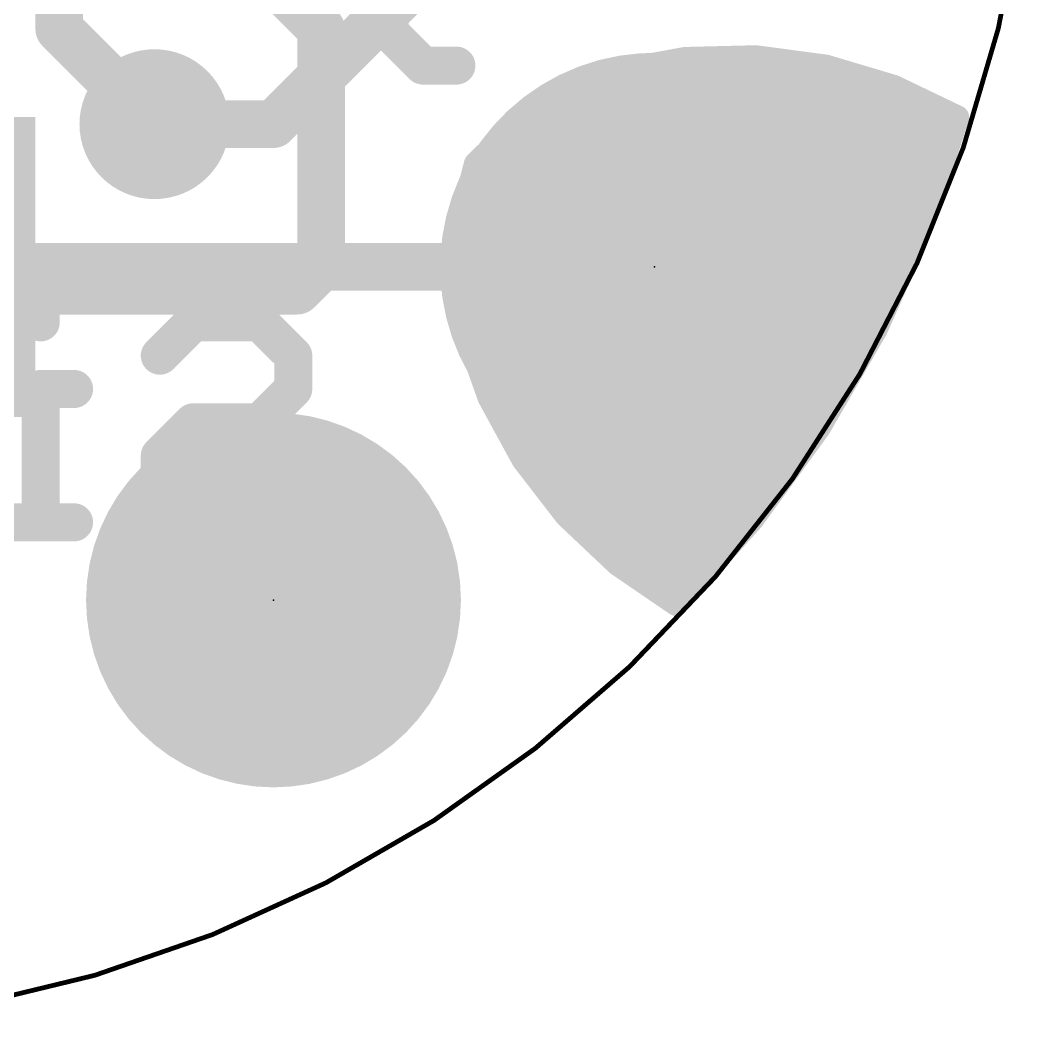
# Model space of a CAD drawing. Extents: x -7 to 7, y -7.1 to 7.
# Drawn here: x 1.57 to 7, y -7 to -1.6 of the extents above; entities that cross this region are included whole.
import ezdxf

# ---------------------------------------------------------------- set-up
doc = ezdxf.new("R2010")
doc.units = 0
for name, color, linetype in [('1', 12, 'CONTINUOUS'), ('16', 132, 'CONTINUOUS'), ('17', 110, 'CONTINUOUS'), ('18', 110, 'CONTINUOUS'), ('20', 53, 'CONTINUOUS'), ('22', 6, 'CONTINUOUS'), ('23', 53, 'CONTINUOUS'), ('29', 253, 'CONTINUOUS')]:
    doc.layers.add(name, color=color, linetype=linetype)

# ---------------------------------------------------------------- blocks, each defined once
blk = doc.blocks.new('PIE')
at = {"const_width": 0.5}
blk.add_lwpolyline([(0, -0.25, 1), (0, 0.25, 1), (0, -0.25)], format="xyb", dxfattribs=at)
blk = doc.blocks.new('RECT')
blk.add_solid([(-0.5, -0.5), (0.5, -0.5), (-0.5, 0.5), (0.5, 0.5)])
blk = doc.blocks.new('ROUNDP')
at = {"const_width": 0.5}
blk.add_lwpolyline([(0, -0.25, 1), (0, 0.25, 1), (0, -0.25)], format="xyb", dxfattribs=at)
blk = doc.blocks.new('ROUNDV')
at = {"const_width": 0.5}
blk.add_lwpolyline([(0, -0.25, 1), (0, 0.25, 1), (0, -0.25)], format="xyb", dxfattribs=at)

msp = doc.modelspace()

# ---------------------------------------------------------------- linework, layer by layer
at = {"layer": '1'}
for points, const_width in [([(1.778, -0.508), (1.778, -1.651)], 0.254), ([(3.175, -1.651), (2.921, -1.397)], 0.254), ([(1.778, -1.651), (2.286, -2.159)], 0.254), ([(3.175, -2.921), (3.175, -1.651)], 0.254), ([(5.1175, -1.8103), (4.7468, -1.8782)], 0.127), ([(5.4944, -1.8012), (5.1175, -1.8103)], 0.127), ([(5.868, -1.8512), (5.4944, -1.8012)], 0.127), ([(6.2292, -1.959), (5.868, -1.8512)], 0.127), ([(4.7468, -1.8782), (4.5375, -1.9635)], 0.127), ([(4.681, -1.905), (6.0483, -1.905)], 0.127), ([(6.569, -2.122), (6.2292, -1.959)], 0.127), ([(4.5375, -1.9635), (4.3411, -2.0755)], 0.127), ([(4.4174, -2.032), (6.3814, -2.032)], 0.127), ([(4.3411, -2.0755), (4.1611, -2.2121)], 0.127), ([(6.3816, -2.6989), (6.569, -2.122)], 0.127), ([(4.231, -2.159), (6.557, -2.159)], 0.127), ([(4.1611, -2.2121), (4.0004, -2.371)], 0.127), ([(4.0863, -2.286), (6.5157, -2.286)], 0.127), ([(4.0004, -2.371), (3.9431, -2.5896)], 0.127), ([(3.9894, -2.413), (6.4745, -2.413)], 0.127), ([(3.9561, -2.54), (6.4332, -2.54)], 0.127), ([(3.9431, -2.5896), (3.9148, -2.8139)], 0.127), ([(3.9333, -2.667), (6.3919, -2.667)], 0.127), ([(6.1348, -3.2531), (6.3816, -2.6989)], 0.127), ([(3.9148, -2.8139), (3.916, -3.0399)], 0.127), ([(3.9173, -2.794), (6.3392, -2.794)], 0.127), ([(3.048, -3.048), (3.175, -2.921)], 0.254), ([(3.9154, -2.921), (6.2827, -2.921)], 0.127), ([(1.204, -3.048), (3.048, -3.048)], 0.254), ([(3.916, -3.0399), (3.9468, -3.2638)], 0.127), ([(3.9172, -3.048), (6.2261, -3.048)], 0.127), ([(3.9346, -3.175), (6.1696, -3.175)], 0.127), ([(3.9468, -3.2638), (4.0733, -3.6189)], 0.127), ([(5.8315, -3.7784), (6.1348, -3.2531)], 0.127), ([(3.9604, -3.302), (6.1066, -3.302)], 0.127), ([(4.0057, -3.429), (6.0333, -3.429)], 0.127), ([(4.0509, -3.556), (5.9599, -3.556)], 0.127), ([(4.0733, -3.6189), (4.2539, -3.9497)], 0.127), ([(4.1083, -3.683), (5.8866, -3.683)], 0.127), ([(5.4749, -4.2692), (5.8315, -3.7784)], 0.127), ([(4.1776, -3.81), (5.8086, -3.81)], 0.127), ([(4.2469, -3.937), (5.7163, -3.937)], 0.127), ([(4.2539, -3.9497), (4.484, -4.2483)], 0.127), ([(4.342, -4.064), (5.624, -4.064)], 0.127), ([(4.4398, -4.191), (5.5318, -4.191)], 0.127), ([(4.484, -4.2483), (4.7579, -4.5072)], 0.127), ([(5.069, -4.72), (5.4749, -4.2692)], 0.127), ([(4.5577, -4.318), (5.431, -4.318)], 0.127), ([(4.6921, -4.445), (5.3167, -4.445)], 0.127), ([(4.7579, -4.5072), (5.069, -4.72)], 0.127), ([(4.8527, -4.572), (5.2023, -4.572)], 0.127), ([(5.0383, -4.699), (5.088, -4.699)], 0.127)]:
    msp.add_lwpolyline(points, dxfattribs=dict(at, const_width=const_width))
for points, const_width in [([(1.8229, -1.6061, 1), (1.7331, -1.6959)], 0.127), ([(3.2385, -1.651, 1), (3.1115, -1.651)], 0.127), ([(3.1301, -1.6959, 1), (3.2199, -1.6061)], 0.127), ([(1.7145, -1.651, 1), (1.8415, -1.651)], 0.127), ([(5.1168, -1.7785, 1), (5.1183, -1.842)], 0.0635), ([(5.1233, -1.8415, 1), (5.1118, -1.779)], 0.0635), ([(5.4986, -1.7697, 1), (5.4902, -1.8327)], 0.0635), ([(5.4951, -1.8329, 1), (5.4936, -1.7694)], 0.0635), ([(5.877, -1.8207, 1), (5.8589, -1.8816)], 0.0635), ([(5.8638, -1.8826, 1), (5.8722, -1.8197)], 0.0635), ([(4.681, -1.8733, 1), (4.681, -1.9367)], 0.0635), ([(4.7411, -1.8469, 1), (4.7525, -1.9094)], 0.0635), ([(4.7588, -1.9076, 1), (4.7348, -1.8488)], 0.0635), ([(6.0483, -1.9367, 1), (6.0483, -1.8733)], 0.0635), ([(6.2429, -1.9303, 1), (6.2154, -1.9876)], 0.0635), ([(6.2201, -1.9894, 1), (6.2382, -1.9286)], 0.0635), ([(4.5255, -1.9341, 1), (4.5495, -1.9929)], 0.0635), ([(4.5532, -1.9911, 1), (4.5218, -1.9359)], 0.0635), ([(4.4174, -2.0002, 1), (4.4174, -2.0638)], 0.0635), ([(6.3814, -2.0638, 1), (6.3814, -2.0002)], 0.0635), ([(2.2411, -2.2039, 1), (2.3309, -2.1141)], 0.127), ([(4.3254, -2.0479, 1), (4.3569, -2.103)], 0.0635), ([(4.3603, -2.1007, 1), (4.3219, -2.0502)], 0.0635), ([(6.5992, -2.1318, 1), (6.5388, -2.1121)], 0.0635), ([(6.5553, -2.1506, 1), (6.5828, -2.0933)], 0.0635), ([(4.231, -2.1273, 1), (4.231, -2.1908)], 0.0635), ([(6.557, -2.1908, 1), (6.557, -2.1273)], 0.0635), ([(4.1419, -2.1868, 1), (4.1803, -2.2374)], 0.0635), ([(4.1834, -2.2346, 1), (4.1387, -2.1895)], 0.0635), ([(4.0863, -2.2542, 1), (4.0863, -2.3178)], 0.0635), ([(6.5157, -2.3178, 1), (6.5157, -2.2542)], 0.0635), ([(3.978, -2.3484, 1), (4.0227, -2.3936)], 0.0635), ([(4.0311, -2.379, 1), (3.9697, -2.3629)], 0.0635), ([(3.9894, -2.3813, 1), (3.9894, -2.4448)], 0.0635), ([(6.4745, -2.4448, 1), (6.4745, -2.3813)], 0.0635), ([(3.9561, -2.5082, 1), (3.9561, -2.5718)], 0.0635), ([(6.4332, -2.5718, 1), (6.4332, -2.5082)], 0.0635), ([(3.9124, -2.5816, 1), (3.9738, -2.5977)], 0.0635), ([(3.9746, -2.5936, 1), (3.9116, -2.5857)], 0.0635), ([(3.9333, -2.6353, 1), (3.9333, -2.6988)], 0.0635), ([(6.3919, -2.6988, 1), (6.3919, -2.6353)], 0.0635), ([(6.3514, -2.6891, 1), (6.4118, -2.7087)], 0.0635), ([(6.4106, -2.7118, 1), (6.3526, -2.686)], 0.0635), ([(3.9466, -2.8137, 1), (3.8831, -2.8141)], 0.0635), ([(3.9173, -2.7622, 1), (3.9173, -2.8258)], 0.0635), ([(6.3392, -2.8258, 1), (6.3392, -2.7622)], 0.0635), ([(3.2199, -2.9659, 1), (3.1301, -2.8761)], 0.127), ([(3.8833, -2.8099, 1), (3.9463, -2.8179)], 0.0635), ([(3.1115, -2.921, 1), (3.2385, -2.921)], 0.127), ([(3.9154, -2.8893, 1), (3.9154, -2.9528)], 0.0635), ([(6.2827, -2.9528, 1), (6.2827, -2.8893)], 0.0635), ([(3.048, -3.1115, 1), (3.048, -2.9845)], 0.127), ([(3.0031, -3.0031, 1), (3.0929, -3.0929)], 0.127), ([(3.9475, -3.0356, 1), (3.8846, -3.0442)], 0.0635), ([(3.9172, -3.0162, 1), (3.9172, -3.0798)], 0.0635), ([(6.2261, -3.0798, 1), (6.2261, -3.0162)], 0.0635), ([(3.8843, -3.0401, 1), (3.9478, -3.0397)], 0.0635), ([(3.9346, -3.1433, 1), (3.9346, -3.2068)], 0.0635), ([(6.1696, -3.2068, 1), (6.1696, -3.1433)], 0.0635), ([(3.9767, -3.2532, 1), (3.9169, -3.2745)], 0.0635), ([(6.1623, -3.269, 1), (6.1073, -3.2372)], 0.0635), ([(3.9153, -3.2681, 1), (3.9782, -3.2595)], 0.0635), ([(3.9604, -3.2702, 1), (3.9604, -3.3338)], 0.0635), ([(6.1058, -3.2402, 1), (6.1638, -3.266)], 0.0635), ([(6.1066, -3.3338, 1), (6.1066, -3.2702)], 0.0635), ([(4.0057, -3.3973, 1), (4.0057, -3.4608)], 0.0635), ([(6.0333, -3.4608, 1), (6.0333, -3.3973)], 0.0635), ([(4.0509, -3.5242, 1), (4.0509, -3.5878)], 0.0635), ([(5.9599, -3.5878, 1), (5.9599, -3.5242)], 0.0635), ([(4.1012, -3.6037, 1), (4.0455, -3.6341)], 0.0635), ([(4.0434, -3.6295, 1), (4.1033, -3.6082)], 0.0635), ([(4.1083, -3.6513, 1), (4.1083, -3.7148)], 0.0635), ([(5.8866, -3.7148, 1), (5.8866, -3.6513)], 0.0635), ([(5.804, -3.7626, 1), (5.859, -3.7943)], 0.0635), ([(5.8572, -3.7971, 1), (5.8058, -3.7598)], 0.0635), ([(4.1776, -3.7782, 1), (4.1776, -3.8418)], 0.0635), ([(5.8086, -3.8418, 1), (5.8086, -3.7782)], 0.0635), ([(4.2469, -3.9053, 1), (4.2469, -3.9688)], 0.0635), ([(4.279, -3.9304, 1), (4.2287, -3.9691)], 0.0635), ([(4.226, -3.9649, 1), (4.2818, -3.9345)], 0.0635), ([(5.7163, -3.9688, 1), (5.7163, -3.9053)], 0.0635), ([(4.342, -4.0323, 1), (4.342, -4.0957)], 0.0635), ([(5.624, -4.0957, 1), (5.624, -4.0323)], 0.0635), ([(4.4398, -4.1593, 1), (4.4398, -4.2227)], 0.0635), ([(5.5318, -4.2227, 1), (5.5318, -4.1593)], 0.0635), ([(4.5058, -4.2252, 1), (4.4622, -4.2714)], 0.0635), ([(4.4588, -4.2677, 1), (4.5091, -4.2289)], 0.0635), ([(5.4493, -4.2506, 1), (5.5006, -4.2879)], 0.0635), ([(5.4985, -4.2905, 1), (5.4513, -4.248)], 0.0635), ([(4.5577, -4.2863, 1), (4.5577, -4.3498)], 0.0635), ([(5.431, -4.3498, 1), (5.431, -4.2863)], 0.0635), ([(4.6921, -4.4133, 1), (4.6921, -4.4768)], 0.0635), ([(5.3167, -4.4768, 1), (5.3167, -4.4133)], 0.0635), ([(4.7759, -4.481, 1), (4.74, -4.5334)], 0.0635), ([(4.7361, -4.5303, 1), (4.7797, -4.4841)], 0.0635), ([(4.8527, -4.5403, 1), (4.8527, -4.6037)], 0.0635), ([(5.2023, -4.6037, 1), (5.2023, -4.5403)], 0.0635), ([(5.0383, -4.6673, 1), (5.0383, -4.7307)], 0.0635), ([(5.0454, -4.6988, 1), (5.0926, -4.7413)], 0.0635), ([(5.0511, -4.7462, 1), (5.087, -4.6938)], 0.0635), ([(5.088, -4.7307, 1), (5.088, -4.6673)], 0.0635)]:
    msp.add_lwpolyline(points, format="xyb", dxfattribs=dict(at, const_width=const_width))
at = {"layer": '16'}
for points, const_width in [([(2.921, -2.159), (3.937, -1.143)], 0.254), ([(5.1175, -1.8103), (4.7468, -1.8782)], 0.127), ([(5.4944, -1.8012), (5.1175, -1.8103)], 0.127), ([(5.868, -1.8512), (5.4944, -1.8012)], 0.127), ([(6.2292, -1.959), (5.868, -1.8512)], 0.127), ([(4.7468, -1.8782), (4.5375, -1.9635)], 0.127), ([(4.681, -1.905), (6.0483, -1.905)], 0.127), ([(6.569, -2.122), (6.2292, -1.959)], 0.127), ([(4.5375, -1.9635), (4.3411, -2.0755)], 0.127), ([(4.4174, -2.032), (6.3814, -2.032)], 0.127), ([(2.286, -2.159), (2.921, -2.159)], 0.254), ([(4.3411, -2.0755), (4.1611, -2.2121)], 0.127), ([(6.3816, -2.6989), (6.569, -2.122)], 0.127), ([(4.231, -2.159), (6.557, -2.159)], 0.127), ([(4.1611, -2.2121), (4.0004, -2.371)], 0.127), ([(4.0863, -2.286), (6.5157, -2.286)], 0.127), ([(4.0004, -2.371), (3.9431, -2.5896)], 0.127), ([(3.9894, -2.413), (6.4745, -2.413)], 0.127), ([(3.9561, -2.54), (6.4332, -2.54)], 0.127), ([(3.9431, -2.5896), (3.9148, -2.8139)], 0.127), ([(3.9333, -2.667), (6.3919, -2.667)], 0.127), ([(6.1348, -3.2531), (6.3816, -2.6989)], 0.127), ([(3.9148, -2.8139), (3.916, -3.0399)], 0.127), ([(3.9173, -2.794), (6.3392, -2.794)], 0.127), ([(-4.953, -2.921), (4.953, -2.921)], 0.254), ([(3.9154, -2.921), (6.2827, -2.921)], 0.127), ([(3.916, -3.0399), (3.9468, -3.2638)], 0.127), ([(3.9172, -3.048), (6.2261, -3.048)], 0.127), ([(3.9346, -3.175), (6.1696, -3.175)], 0.127), ([(3.9468, -3.2638), (4.0733, -3.6189)], 0.127), ([(5.8315, -3.7784), (6.1348, -3.2531)], 0.127), ([(3.9604, -3.302), (6.1066, -3.302)], 0.127), ([(4.0057, -3.429), (6.0333, -3.429)], 0.127), ([(4.0509, -3.556), (5.9599, -3.556)], 0.127), ([(4.0733, -3.6189), (4.2539, -3.9497)], 0.127), ([(4.1083, -3.683), (5.8866, -3.683)], 0.127), ([(5.4749, -4.2692), (5.8315, -3.7784)], 0.127), ([(4.1776, -3.81), (5.8086, -3.81)], 0.127), ([(4.2469, -3.937), (5.7163, -3.937)], 0.127), ([(4.2539, -3.9497), (4.484, -4.2483)], 0.127), ([(4.342, -4.064), (5.624, -4.064)], 0.127), ([(4.4398, -4.191), (5.5318, -4.191)], 0.127), ([(4.484, -4.2483), (4.7579, -4.5072)], 0.127), ([(5.069, -4.72), (5.4749, -4.2692)], 0.127), ([(4.5577, -4.318), (5.431, -4.318)], 0.127), ([(4.6921, -4.445), (5.3167, -4.445)], 0.127), ([(4.7579, -4.5072), (5.069, -4.72)], 0.127), ([(4.8527, -4.572), (5.2023, -4.572)], 0.127), ([(5.0383, -4.699), (5.088, -4.699)], 0.127)]:
    msp.add_lwpolyline(points, dxfattribs=dict(at, const_width=const_width))
for points, const_width in [([(5.1168, -1.7785, 1), (5.1183, -1.842)], 0.0635), ([(5.1233, -1.8415, 1), (5.1118, -1.779)], 0.0635), ([(5.4986, -1.7697, 1), (5.4902, -1.8327)], 0.0635), ([(5.4951, -1.8329, 1), (5.4936, -1.7694)], 0.0635), ([(5.877, -1.8207, 1), (5.8589, -1.8816)], 0.0635), ([(5.8638, -1.8826, 1), (5.8722, -1.8197)], 0.0635), ([(4.681, -1.8733, 1), (4.681, -1.9367)], 0.0635), ([(4.7411, -1.8469, 1), (4.7525, -1.9094)], 0.0635), ([(4.7588, -1.9076, 1), (4.7348, -1.8488)], 0.0635), ([(6.0483, -1.9367, 1), (6.0483, -1.8733)], 0.0635), ([(6.2429, -1.9303, 1), (6.2154, -1.9876)], 0.0635), ([(6.2201, -1.9894, 1), (6.2382, -1.9286)], 0.0635), ([(4.5255, -1.9341, 1), (4.5495, -1.9929)], 0.0635), ([(4.5532, -1.9911, 1), (4.5218, -1.9359)], 0.0635), ([(4.4174, -2.0002, 1), (4.4174, -2.0638)], 0.0635), ([(6.3814, -2.0638, 1), (6.3814, -2.0002)], 0.0635), ([(2.286, -2.0955, 1), (2.286, -2.2225)], 0.127), ([(2.8761, -2.1141, 1), (2.9659, -2.2039)], 0.127), ([(2.921, -2.2225, 1), (2.921, -2.0955)], 0.127), ([(4.3254, -2.0479, 1), (4.3569, -2.103)], 0.0635), ([(4.3603, -2.1007, 1), (4.3219, -2.0502)], 0.0635), ([(6.5992, -2.1318, 1), (6.5388, -2.1121)], 0.0635), ([(6.5553, -2.1506, 1), (6.5828, -2.0933)], 0.0635), ([(4.231, -2.1273, 1), (4.231, -2.1908)], 0.0635), ([(6.557, -2.1908, 1), (6.557, -2.1273)], 0.0635), ([(4.1419, -2.1868, 1), (4.1803, -2.2374)], 0.0635), ([(4.1834, -2.2346, 1), (4.1387, -2.1895)], 0.0635), ([(4.0863, -2.2542, 1), (4.0863, -2.3178)], 0.0635), ([(6.5157, -2.3178, 1), (6.5157, -2.2542)], 0.0635), ([(3.978, -2.3484, 1), (4.0227, -2.3936)], 0.0635), ([(4.0311, -2.379, 1), (3.9697, -2.3629)], 0.0635), ([(3.9894, -2.3813, 1), (3.9894, -2.4448)], 0.0635), ([(6.4745, -2.4448, 1), (6.4745, -2.3813)], 0.0635), ([(3.9561, -2.5082, 1), (3.9561, -2.5718)], 0.0635), ([(6.4332, -2.5718, 1), (6.4332, -2.5082)], 0.0635), ([(3.9124, -2.5816, 1), (3.9738, -2.5977)], 0.0635), ([(3.9746, -2.5936, 1), (3.9116, -2.5857)], 0.0635), ([(3.9333, -2.6353, 1), (3.9333, -2.6988)], 0.0635), ([(6.3919, -2.6988, 1), (6.3919, -2.6353)], 0.0635), ([(6.3514, -2.6891, 1), (6.4118, -2.7087)], 0.0635), ([(6.4106, -2.7118, 1), (6.3526, -2.686)], 0.0635), ([(3.9466, -2.8137, 1), (3.8831, -2.8141)], 0.0635), ([(3.9173, -2.7622, 1), (3.9173, -2.8258)], 0.0635), ([(6.3392, -2.8258, 1), (6.3392, -2.7622)], 0.0635), ([(3.8833, -2.8099, 1), (3.9463, -2.8179)], 0.0635), ([(4.953, -2.9845, 1), (4.953, -2.8575)], 0.127), ([(3.9154, -2.8893, 1), (3.9154, -2.9528)], 0.0635), ([(6.2827, -2.9528, 1), (6.2827, -2.8893)], 0.0635), ([(3.9475, -3.0356, 1), (3.8846, -3.0442)], 0.0635), ([(3.9172, -3.0162, 1), (3.9172, -3.0798)], 0.0635), ([(6.2261, -3.0798, 1), (6.2261, -3.0162)], 0.0635), ([(3.8843, -3.0401, 1), (3.9478, -3.0397)], 0.0635), ([(3.9346, -3.1433, 1), (3.9346, -3.2068)], 0.0635), ([(6.1696, -3.2068, 1), (6.1696, -3.1433)], 0.0635), ([(3.9767, -3.2532, 1), (3.9169, -3.2745)], 0.0635), ([(6.1623, -3.269, 1), (6.1073, -3.2372)], 0.0635), ([(3.9153, -3.2681, 1), (3.9782, -3.2595)], 0.0635), ([(3.9604, -3.2702, 1), (3.9604, -3.3338)], 0.0635), ([(6.1058, -3.2402, 1), (6.1638, -3.266)], 0.0635), ([(6.1066, -3.3338, 1), (6.1066, -3.2702)], 0.0635), ([(4.0057, -3.3973, 1), (4.0057, -3.4608)], 0.0635), ([(6.0333, -3.4608, 1), (6.0333, -3.3973)], 0.0635), ([(4.0509, -3.5242, 1), (4.0509, -3.5878)], 0.0635), ([(5.9599, -3.5878, 1), (5.9599, -3.5242)], 0.0635), ([(4.1012, -3.6037, 1), (4.0455, -3.6341)], 0.0635), ([(4.0434, -3.6295, 1), (4.1033, -3.6082)], 0.0635), ([(4.1083, -3.6513, 1), (4.1083, -3.7148)], 0.0635), ([(5.8866, -3.7148, 1), (5.8866, -3.6513)], 0.0635), ([(5.804, -3.7626, 1), (5.859, -3.7943)], 0.0635), ([(5.8572, -3.7971, 1), (5.8058, -3.7598)], 0.0635), ([(4.1776, -3.7782, 1), (4.1776, -3.8418)], 0.0635), ([(5.8086, -3.8418, 1), (5.8086, -3.7782)], 0.0635), ([(4.2469, -3.9053, 1), (4.2469, -3.9688)], 0.0635), ([(4.279, -3.9304, 1), (4.2287, -3.9691)], 0.0635), ([(4.226, -3.9649, 1), (4.2818, -3.9345)], 0.0635), ([(5.7163, -3.9688, 1), (5.7163, -3.9053)], 0.0635), ([(4.342, -4.0323, 1), (4.342, -4.0957)], 0.0635), ([(5.624, -4.0957, 1), (5.624, -4.0323)], 0.0635), ([(4.4398, -4.1593, 1), (4.4398, -4.2227)], 0.0635), ([(5.5318, -4.2227, 1), (5.5318, -4.1593)], 0.0635), ([(4.5058, -4.2252, 1), (4.4622, -4.2714)], 0.0635), ([(4.4588, -4.2677, 1), (4.5091, -4.2289)], 0.0635), ([(5.4493, -4.2506, 1), (5.5006, -4.2879)], 0.0635), ([(5.4985, -4.2905, 1), (5.4513, -4.248)], 0.0635), ([(4.5577, -4.2863, 1), (4.5577, -4.3498)], 0.0635), ([(5.431, -4.3498, 1), (5.431, -4.2863)], 0.0635), ([(4.6921, -4.4133, 1), (4.6921, -4.4768)], 0.0635), ([(5.3167, -4.4768, 1), (5.3167, -4.4133)], 0.0635), ([(4.7759, -4.481, 1), (4.74, -4.5334)], 0.0635), ([(4.7361, -4.5303, 1), (4.7797, -4.4841)], 0.0635), ([(4.8527, -4.5403, 1), (4.8527, -4.6037)], 0.0635), ([(5.2023, -4.6037, 1), (5.2023, -4.5403)], 0.0635), ([(5.0383, -4.6673, 1), (5.0383, -4.7307)], 0.0635), ([(5.0454, -4.6988, 1), (5.0926, -4.7413)], 0.0635), ([(5.0511, -4.7462, 1), (5.087, -4.6938)], 0.0635), ([(5.088, -4.7307, 1), (5.088, -4.6673)], 0.0635)]:
    msp.add_lwpolyline(points, format="xyb", dxfattribs=dict(at, const_width=const_width))
at = {"layer": '20', "const_width": 0.0254}
msp.add_lwpolyline([(0, -6.985, 1), (0, 6.985, 1), (0, -6.985)], format="xyb", dxfattribs=at)
at = {"layer": '22', "const_width": 0.2032}
for points in [[(3.5406, -1.6683), (3.5406, -0.7786)], [(3.7186, -1.8463), (3.5406, -1.6683)], [(3.8965, -1.8463), (3.7186, -1.8463)], [(1.6791, -3.0387), (1.6791, -3.2167)], [(2.3146, -3.3946), (2.4925, -3.2167)], [(2.4925, -3.2167), (2.8485, -3.2167)], [(2.8485, -3.2167), (3.0264, -3.3946)], [(3.0264, -3.3946), (3.0264, -3.5726)], [(1.857, -3.5726), (1.6791, -3.5726)], [(1.6791, -3.5726), (1.6791, -4.2844)], [(3.0264, -3.5726), (2.8485, -3.7505)], [(2.4925, -3.7505), (2.3146, -3.9285)], [(2.8485, -3.7505), (2.4925, -3.7505)], [(2.3146, -3.9285), (2.3146, -4.1065)], [(2.3146, -4.1065), (2.4925, -4.2844)], [(2.8485, -4.2844), (3.0264, -4.1065)], [(1.857, -4.2844), (1.5011, -4.2844)], [(2.4925, -4.2844), (2.8485, -4.2844)]]:
    msp.add_lwpolyline(points, dxfattribs=at)
at = {"layer": '22', "const_width": 0.1016}
for points in [[(3.5765, -1.6324, 1), (3.5047, -1.7043)], [(3.4898, -1.6683, 1), (3.5914, -1.6683)], [(3.7186, -1.7955, 1), (3.7186, -1.8971)], [(3.6826, -1.8822, 1), (3.7545, -1.8104)], [(3.8965, -1.8971, 1), (3.8965, -1.7955)], [(1.7299, -3.0387, 1), (1.6283, -3.0387)], [(2.4925, -3.1659, 1), (2.4925, -3.2675)], [(2.5285, -3.2526, 1), (2.4566, -3.1808)], [(2.8844, -3.1808, 1), (2.8125, -3.2526)], [(2.8485, -3.2675, 1), (2.8485, -3.1659)], [(1.6283, -3.2167, 1), (1.7299, -3.2167)], [(2.2787, -3.3587, 1), (2.3505, -3.4306)], [(3.0772, -3.3946, 1), (2.9756, -3.3946)], [(2.9905, -3.4306, 1), (3.0623, -3.3587)], [(1.6791, -3.5218, 1), (1.6791, -3.6234)], [(1.7299, -3.5726, 1), (1.6283, -3.5726)], [(1.857, -3.6234, 1), (1.857, -3.5218)], [(3.0623, -3.6085, 1), (2.9905, -3.5367)], [(2.9756, -3.5726, 1), (3.0772, -3.5726)], [(2.4925, -3.6997, 1), (2.4925, -3.8013)], [(2.5285, -3.7865, 1), (2.4566, -3.7146)], [(2.8125, -3.7146, 1), (2.8844, -3.7865)], [(2.8485, -3.8013, 1), (2.8485, -3.6997)], [(2.3654, -3.9285, 1), (2.2638, -3.9285)], [(2.2787, -3.8926, 1), (2.3505, -3.9644)], [(2.3505, -4.0705, 1), (2.2787, -4.1424)], [(3.0623, -4.1424, 1), (2.9905, -4.0705)], [(2.2638, -4.1065, 1), (2.3654, -4.1065)], [(1.857, -4.3352, 1), (1.857, -4.2336)], [(2.4925, -4.2336, 1), (2.4925, -4.3352)], [(2.4566, -4.3203, 1), (2.5285, -4.2485)], [(2.8125, -4.2485, 1), (2.8844, -4.3203)], [(2.8485, -4.3352, 1), (2.8485, -4.2336)], [(1.6283, -4.2844, 1), (1.7299, -4.2844)]]:
    msp.add_lwpolyline(points, format="xyb", dxfattribs=at)
at = {"layer": '23'}
for p in [(4.953, -2.921), (2.921, -4.699)]:
    msp.add_point(p, dxfattribs=at)
at = {"layer": '29', "const_width": 0.127}
for points in [[(5.1175, -1.8103), (4.7468, -1.8782)], [(5.4944, -1.8012), (5.1175, -1.8103)], [(5.868, -1.8512), (5.4944, -1.8012)], [(6.2292, -1.959), (5.868, -1.8512)], [(4.7468, -1.8782), (4.5375, -1.9635)], [(4.681, -1.905), (6.0483, -1.905)], [(6.569, -2.122), (6.2292, -1.959)], [(4.5375, -1.9635), (4.3411, -2.0755)], [(4.4174, -2.032), (6.3814, -2.032)], [(4.3411, -2.0755), (4.1611, -2.2121)], [(6.3816, -2.6989), (6.569, -2.122)], [(4.231, -2.159), (6.557, -2.159)], [(4.1611, -2.2121), (4.0004, -2.371)], [(4.0863, -2.286), (6.5157, -2.286)], [(4.0004, -2.371), (3.9431, -2.5896)], [(3.9894, -2.413), (6.4745, -2.413)], [(3.9561, -2.54), (6.4332, -2.54)], [(3.9431, -2.5896), (3.9148, -2.8139)], [(3.9333, -2.667), (6.3919, -2.667)], [(6.1348, -3.2531), (6.3816, -2.6989)], [(3.9148, -2.8139), (3.916, -3.0399)], [(3.9173, -2.794), (6.3392, -2.794)], [(3.9154, -2.921), (6.2827, -2.921)], [(3.916, -3.0399), (3.9468, -3.2638)], [(3.9172, -3.048), (6.2261, -3.048)], [(3.9346, -3.175), (6.1696, -3.175)], [(3.9468, -3.2638), (4.0733, -3.6189)], [(5.8315, -3.7784), (6.1348, -3.2531)], [(3.9604, -3.302), (6.1066, -3.302)], [(4.0057, -3.429), (6.0333, -3.429)], [(4.0509, -3.556), (5.9599, -3.556)], [(4.0733, -3.6189), (4.2539, -3.9497)], [(4.1083, -3.683), (5.8866, -3.683)], [(5.4749, -4.2692), (5.8315, -3.7784)], [(4.1776, -3.81), (5.8086, -3.81)], [(4.2469, -3.937), (5.7163, -3.937)], [(4.2539, -3.9497), (4.484, -4.2483)], [(4.342, -4.064), (5.624, -4.064)], [(4.4398, -4.191), (5.5318, -4.191)], [(4.484, -4.2483), (4.7579, -4.5072)], [(5.069, -4.72), (5.4749, -4.2692)], [(4.5577, -4.318), (5.431, -4.318)], [(4.6921, -4.445), (5.3167, -4.445)], [(4.7579, -4.5072), (5.069, -4.72)], [(4.8527, -4.572), (5.2023, -4.572)], [(5.0383, -4.699), (5.088, -4.699)]]:
    msp.add_lwpolyline(points, dxfattribs=at)
at = {"layer": '29'}
for points, const_width in [([(5.1168, -1.7785, 1), (5.1183, -1.842)], 0.0635), ([(5.1233, -1.8415, 1), (5.1118, -1.779)], 0.0635), ([(5.4986, -1.7697, 1), (5.4902, -1.8327)], 0.0635), ([(5.4951, -1.8329, 1), (5.4936, -1.7694)], 0.0635), ([(5.877, -1.8207, 1), (5.8589, -1.8816)], 0.0635), ([(5.8638, -1.8826, 1), (5.8722, -1.8197)], 0.0635), ([(4.681, -1.8733, 1), (4.681, -1.9367)], 0.0635), ([(4.7411, -1.8469, 1), (4.7525, -1.9094)], 0.0635), ([(4.7588, -1.9076, 1), (4.7348, -1.8488)], 0.0635), ([(6.0483, -1.9367, 1), (6.0483, -1.8733)], 0.0635), ([(6.2429, -1.9303, 1), (6.2154, -1.9876)], 0.0635), ([(6.2201, -1.9894, 1), (6.2382, -1.9286)], 0.0635), ([(4.5255, -1.9341, 1), (4.5495, -1.9929)], 0.0635), ([(4.5532, -1.9911, 1), (4.5218, -1.9359)], 0.0635), ([(4.4174, -2.0002, 1), (4.4174, -2.0638)], 0.0635), ([(6.3814, -2.0638, 1), (6.3814, -2.0002)], 0.0635), ([(4.3254, -2.0479, 1), (4.3569, -2.103)], 0.0635), ([(4.3603, -2.1007, 1), (4.3219, -2.0502)], 0.0635), ([(6.5992, -2.1318, 1), (6.5388, -2.1121)], 0.0635), ([(6.5553, -2.1506, 1), (6.5828, -2.0933)], 0.0635), ([(4.231, -2.1273, 1), (4.231, -2.1908)], 0.0635), ([(6.557, -2.1908, 1), (6.557, -2.1273)], 0.0635), ([(4.1419, -2.1868, 1), (4.1803, -2.2374)], 0.0635), ([(4.1834, -2.2346, 1), (4.1387, -2.1895)], 0.0635), ([(4.0863, -2.2542, 1), (4.0863, -2.3178)], 0.0635), ([(6.5157, -2.3178, 1), (6.5157, -2.2542)], 0.0635), ([(3.978, -2.3484, 1), (4.0227, -2.3936)], 0.0635), ([(4.0311, -2.379, 1), (3.9697, -2.3629)], 0.0635), ([(3.9894, -2.3813, 1), (3.9894, -2.4448)], 0.0635), ([(6.4745, -2.4448, 1), (6.4745, -2.3813)], 0.0635), ([(3.9561, -2.5082, 1), (3.9561, -2.5718)], 0.0635), ([(6.4332, -2.5718, 1), (6.4332, -2.5082)], 0.0635), ([(3.9124, -2.5816, 1), (3.9738, -2.5977)], 0.0635), ([(3.9746, -2.5936, 1), (3.9116, -2.5857)], 0.0635), ([(3.9333, -2.6353, 1), (3.9333, -2.6988)], 0.0635), ([(6.3919, -2.6988, 1), (6.3919, -2.6353)], 0.0635), ([(6.3514, -2.6891, 1), (6.4118, -2.7087)], 0.0635), ([(6.4106, -2.7118, 1), (6.3526, -2.686)], 0.0635), ([(3.9466, -2.8137, 1), (3.8831, -2.8141)], 0.0635), ([(3.9173, -2.7622, 1), (3.9173, -2.8258)], 0.0635), ([(6.3392, -2.8258, 1), (6.3392, -2.7622)], 0.0635), ([(3.8833, -2.8099, 1), (3.9463, -2.8179)], 0.0635), ([(3.9154, -2.8893, 1), (3.9154, -2.9528)], 0.0635), ([(6.2827, -2.9528, 1), (6.2827, -2.8893)], 0.0635), ([(3.9475, -3.0356, 1), (3.8846, -3.0442)], 0.0635), ([(3.9172, -3.0162, 1), (3.9172, -3.0798)], 0.0635), ([(6.2261, -3.0798, 1), (6.2261, -3.0162)], 0.0635), ([(3.8843, -3.0401, 1), (3.9478, -3.0397)], 0.0635), ([(3.9346, -3.1433, 1), (3.9346, -3.2068)], 0.0635), ([(6.1696, -3.2068, 1), (6.1696, -3.1433)], 0.0635), ([(3.9767, -3.2532, 1), (3.9169, -3.2745)], 0.0635), ([(6.1623, -3.269, 1), (6.1073, -3.2372)], 0.0635), ([(3.9153, -3.2681, 1), (3.9782, -3.2595)], 0.0635), ([(3.9604, -3.2702, 1), (3.9604, -3.3338)], 0.0635), ([(6.1058, -3.2402, 1), (6.1638, -3.266)], 0.0635), ([(6.1066, -3.3338, 1), (6.1066, -3.2702)], 0.0635), ([(4.0057, -3.3973, 1), (4.0057, -3.4608)], 0.0635), ([(6.0333, -3.4608, 1), (6.0333, -3.3973)], 0.0635), ([(4.0509, -3.5242, 1), (4.0509, -3.5878)], 0.0635), ([(5.9599, -3.5878, 1), (5.9599, -3.5242)], 0.0635), ([(4.1012, -3.6037, 1), (4.0455, -3.6341)], 0.0635), ([(4.0434, -3.6295, 1), (4.1033, -3.6082)], 0.0635), ([(4.1083, -3.6513, 1), (4.1083, -3.7148)], 0.0635), ([(5.8866, -3.7148, 1), (5.8866, -3.6513)], 0.0635), ([(2.921, -3.949, 0.4142), (2.171, -4.699)], 0.5), ([(3.671, -4.699, 0.4142), (2.921, -3.949)], 0.5), ([(2.921, -3.824, 1), (2.921, -4.074)], 0.25), ([(2.921, -4.074, 1), (2.921, -3.824)], 0.25), ([(5.804, -3.7626, 1), (5.859, -3.7943)], 0.0635), ([(5.8572, -3.7971, 1), (5.8058, -3.7598)], 0.0635), ([(4.1776, -3.7782, 1), (4.1776, -3.8418)], 0.0635), ([(5.8086, -3.8418, 1), (5.8086, -3.7782)], 0.0635), ([(4.2469, -3.9053, 1), (4.2469, -3.9688)], 0.0635), ([(4.279, -3.9304, 1), (4.2287, -3.9691)], 0.0635), ([(4.226, -3.9649, 1), (4.2818, -3.9345)], 0.0635), ([(5.7163, -3.9688, 1), (5.7163, -3.9053)], 0.0635), ([(4.342, -4.0323, 1), (4.342, -4.0957)], 0.0635), ([(5.624, -4.0957, 1), (5.624, -4.0323)], 0.0635), ([(4.4398, -4.1593, 1), (4.4398, -4.2227)], 0.0635), ([(5.5318, -4.2227, 1), (5.5318, -4.1593)], 0.0635), ([(4.5058, -4.2252, 1), (4.4622, -4.2714)], 0.0635), ([(4.4588, -4.2677, 1), (4.5091, -4.2289)], 0.0635), ([(5.4493, -4.2506, 1), (5.5006, -4.2879)], 0.0635), ([(5.4985, -4.2905, 1), (5.4513, -4.248)], 0.0635), ([(4.5577, -4.2863, 1), (4.5577, -4.3498)], 0.0635), ([(5.431, -4.3498, 1), (5.431, -4.2863)], 0.0635), ([(4.6921, -4.4133, 1), (4.6921, -4.4768)], 0.0635), ([(5.3167, -4.4768, 1), (5.3167, -4.4133)], 0.0635), ([(2.171, -4.699, 0.4142), (2.921, -5.449)], 0.5), ([(2.296, -4.699, 1), (2.046, -4.699)], 0.25), ([(2.921, -5.449, 0.4142), (3.671, -4.699)], 0.5), ([(3.796, -4.699, 1), (3.546, -4.699)], 0.25), ([(4.7759, -4.481, 1), (4.74, -4.5334)], 0.0635), ([(4.7361, -4.5303, 1), (4.7797, -4.4841)], 0.0635), ([(4.8527, -4.5403, 1), (4.8527, -4.6037)], 0.0635), ([(5.2023, -4.6037, 1), (5.2023, -4.5403)], 0.0635), ([(2.046, -4.699, 1), (2.296, -4.699)], 0.25), ([(3.546, -4.699, 1), (3.796, -4.699)], 0.25), ([(5.0383, -4.6673, 1), (5.0383, -4.7307)], 0.0635), ([(5.0454, -4.6988, 1), (5.0926, -4.7413)], 0.0635), ([(5.0511, -4.7462, 1), (5.087, -4.6938)], 0.0635), ([(5.088, -4.7307, 1), (5.088, -4.6673)], 0.0635), ([(2.921, -5.324, 1), (2.921, -5.574)], 0.25), ([(2.921, -5.574, 1), (2.921, -5.324)], 0.25)]:
    msp.add_lwpolyline(points, format="xyb", dxfattribs=dict(at, const_width=const_width))

# ---------------------------------------------------------------- block references
at = {"layer": '1', "xscale": 1.3, "yscale": 1.5}
msp.add_blockref('RECT', (0.95, -2.921), dxfattribs=at)
at = {"layer": '1'}
msp.add_blockref('PIE', (2.921, -4.699), dxfattribs=at)
at = {"layer": '17', "xscale": 2.1844, "yscale": 2.1844, "rotation": 240}
msp.add_blockref('ROUNDP', (4.953, -2.921), dxfattribs=at)
msp.add_blockref('ROUNDP', (4.953, -2.921), dxfattribs=at)
at = {"layer": '18', "xscale": 0.8001, "yscale": 0.8001}
msp.add_blockref('ROUNDV', (2.286, -2.159), dxfattribs=at)
msp.add_blockref('ROUNDV', (2.286, -2.159), dxfattribs=at)
at = {"layer": '29', "xscale": 2.286, "yscale": 2.286, "rotation": 240}
msp.add_blockref('ROUNDP', (4.953, -2.921), dxfattribs=at)
at = {"layer": '29'}
for name, p, xscale, yscale in [('RECT', (0.95, -2.921), 1.4016, 1.6016), ('PIE', (2.921, -4.699), 1.1016, 1.1016)]:
    msp.add_blockref(name, p, dxfattribs=dict(at, xscale=xscale, yscale=yscale))

doc.saveas('drawing.dxf')
